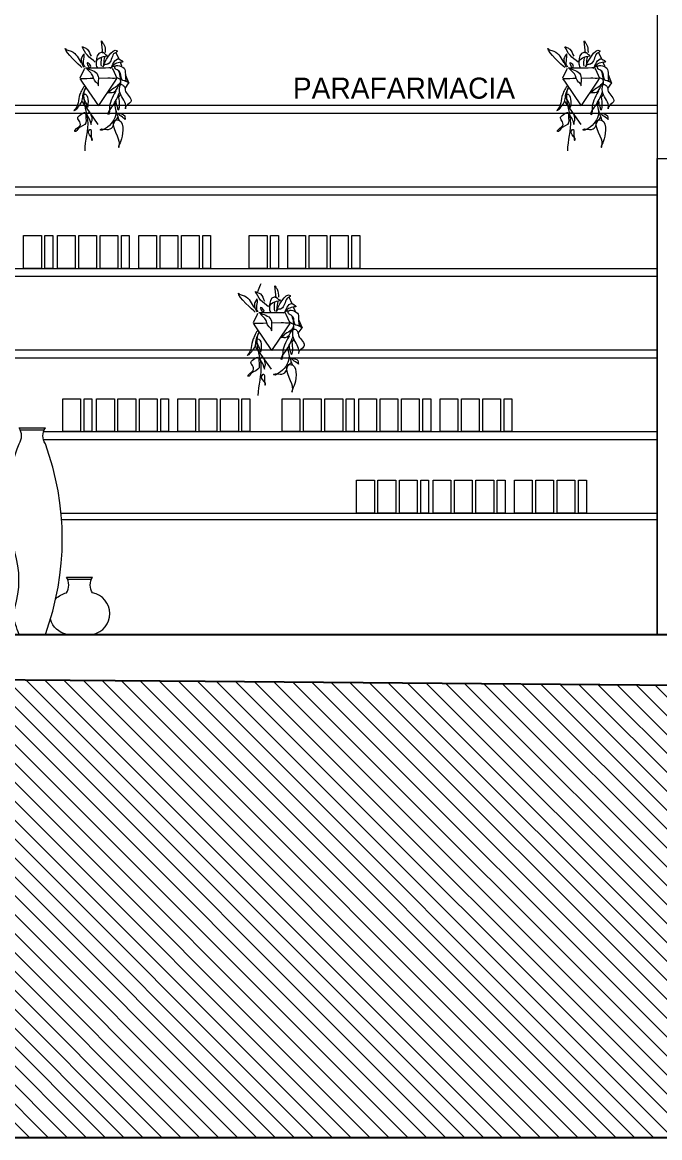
# Model space of a CAD drawing. Header units: millimetres. Extents: x -177 to 251, y 63 to 264.
# Drawn here: x 158.93 to 161.96, y 129.68 to 134.98 of the extents above; entities that cross this region are included whole.
import ezdxf

# ---------------------------------------------------------------- set-up
doc = ezdxf.new("R2010")
doc.units = ezdxf.units.MM
doc.header["$LTSCALE"] = 0.01
for name, color, linetype, lineweight in [('ARQ_AUXILIARES', 4, 'Continuous', 0), ('ARQ_MOBILIARIO', 102, 'Continuous', 5), ('ARQ_PROYECCION 2', 5, 'Continuous', 5), ('ARQ_SECCION', 1, 'Continuous', 25), ('TEX_TEXTOS', 7, 'Continuous', 5)]:
    doc.layers.add(name, color=color, linetype=linetype, lineweight=lineweight)
doc.layers.add('SOMBR_SOMBRAS', color=7, linetype='Continuous', lineweight=0, true_color=0x999999)
doc.styles.add('SAEZ IBARRA', font='GOTHIC.TTF')

# ---------------------------------------------------------------- blocks, each defined once
blk = doc.blocks.new('aerhaeth')
at = {"layer": 'ARQ_MOBILIARIO'}
for p, q in [((-0.1746, 0.8112), (-0.0496, 0.8112)), ((-0.1689, 0.8012), (-0.0553, 0.8012)), ((-0.3821, 0.3728), (-0.2571, 0.3728)), ((-0.3698, 0.3628), (-0.2676, 0.3628)), ((0.0501, 0.1027), (0.1751, 0.1027)), ((0.0558, 0.0927), (0.1694, 0.0927))]:
    blk.add_line(p, q, dxfattribs=at)
for points in [[(-0.2536, 0.344, -0.076549), (-0.1746, 0.7357, 0.312279), (-0.1746, 0.8112)], [(-0.1121, -0.1694), (-0.0496, -0.1694, 0.177832), (-0.0496, 0.7357, -0.312279), (-0.0496, 0.8112)], [(-0.3177, -0.1694), (-0.3802, -0.1694, -0.312144), (-0.3802, 0.3463, 0.884822), (-0.3821, 0.3728)], [(-0.3177, -0.1694), (-0.2552, -0.1694, 0.312144), (-0.2552, 0.3463, -0.884822), (-0.2571, 0.3728)], [(0, 0, -0.145185), (0.0501, 0.0273, 0.312279), (0.0501, 0.1027)], [(0.1147, -0.1694), (0.1772, -0.1694, 0.818216), (0.1751, 0.0273, -0.312279), (0.1751, 0.1027)], [(-0.1121, -0.1694), (-0.1746, -0.1694, -0.018892), (-0.2052, -0.0751, 0.312279)], [(0.1147, -0.1694), (0.0522, -0.1694, -0.284822), (-0.0256, -0.0979, 0.312279)]]:
    blk.add_lwpolyline(points, format="xyb", dxfattribs=at)

msp = doc.modelspace()

# ---------------------------------------------------------------- hatches: boundary and pattern name
at = {"layer": 'ARQ_AUXILIARES', "true_color": 0xcfcfcf}
h = msp.add_hatch(dxfattribs=at)
h.set_pattern_fill('LINE', color=254, scale=0.02, angle=315)
h.set_pattern_definition([(315, (-60.774773, -11.847565), (0.04490128, 0.04490128), [])])
h.paths.add_polyline_path([(168.3656, 129.6834), (168.3662, 131.8346), (167.0625, 131.8255), (166.4775, 131.8255), (164.1175, 131.8255), (162.8025, 131.8255), (159.8025, 131.8505), (157.8775, 131.8655), (155.2275, 131.8705), (153.8525, 131.8755), (149.7087, 131.9121), (149.7087, 129.6834)])

# ---------------------------------------------------------------- linework, layer by layer
at = {"layer": 'ARQ_AUXILIARES'}
msp.add_line((161.9485, 136.5855), (161.9485, 132.0731), dxfattribs=at)
at = {"layer": 'ARQ_MOBILIARIO'}
msp.add_lwpolyline([(161.9485, 132.0731), (161.9485, 134.3331), (162.4285, 134.3331), (162.4285, 132.0731)], dxfattribs=at)
for points in [[(158.9409, 133.9668), (159.0251, 133.9668), (159.0251, 133.8108), (158.9409, 133.8108)], [(159.0423, 133.9668), (159.0791, 133.9668), (159.0791, 133.8108), (159.0423, 133.8108)], [(159.1018, 133.9668), (159.186, 133.9668), (159.186, 133.8108), (159.1018, 133.8108)], [(159.2032, 133.9668), (159.2874, 133.9668), (159.2874, 133.8108), (159.2032, 133.8108)], [(159.3046, 133.9668), (159.3888, 133.9668), (159.3888, 133.8108), (159.3046, 133.8108)], [(159.406, 133.9668), (159.4428, 133.9668), (159.4428, 133.8108), (159.406, 133.8108)], [(159.4877, 133.9668), (159.5719, 133.9668), (159.5719, 133.8108), (159.4877, 133.8108)], [(159.5891, 133.9668), (159.6733, 133.9668), (159.6733, 133.8108), (159.5891, 133.8108)], [(159.6905, 133.9668), (159.7747, 133.9668), (159.7747, 133.8108), (159.6905, 133.8108)], [(159.7919, 133.9668), (159.8287, 133.9668), (159.8287, 133.8108), (159.7919, 133.8108)], [(160.0125, 133.9668), (160.0967, 133.9668), (160.0967, 133.8108), (160.0125, 133.8108)], [(160.1139, 133.9668), (160.1508, 133.9668), (160.1508, 133.8108), (160.1139, 133.8108)], [(160.1957, 133.9668), (160.2798, 133.9668), (160.2798, 133.8108), (160.1957, 133.8108)], [(160.2971, 133.9668), (160.3812, 133.9668), (160.3812, 133.8108), (160.2971, 133.8108)], [(160.3984, 133.9668), (160.4826, 133.9668), (160.4826, 133.8108), (160.3984, 133.8108)], [(160.4998, 133.9668), (160.5367, 133.9668), (160.5367, 133.8108), (160.4998, 133.8108)], [(159.1267, 133.192), (159.2109, 133.192), (159.2109, 133.0361), (159.1267, 133.0361)], [(159.2281, 133.192), (159.2649, 133.192), (159.2649, 133.0361), (159.2281, 133.0361)], [(159.2876, 133.192), (159.3718, 133.192), (159.3718, 133.0361), (159.2876, 133.0361)], [(159.389, 133.192), (159.4732, 133.192), (159.4732, 133.0361), (159.389, 133.0361)], [(159.4904, 133.192), (159.5746, 133.192), (159.5746, 133.0361), (159.4904, 133.0361)], [(159.5918, 133.192), (159.6286, 133.192), (159.6286, 133.0361), (159.5918, 133.0361)], [(159.6735, 133.192), (159.7577, 133.192), (159.7577, 133.0361), (159.6735, 133.0361)], [(159.7749, 133.192), (159.8591, 133.192), (159.8591, 133.0361), (159.7749, 133.0361)], [(159.8763, 133.192), (159.9605, 133.192), (159.9605, 133.0361), (159.8763, 133.0361)], [(159.9777, 133.192), (160.0145, 133.192), (160.0145, 133.0361), (159.9777, 133.0361)], [(160.169, 133.192), (160.2531, 133.192), (160.2531, 133.0361), (160.169, 133.0361)], [(160.2704, 133.192), (160.3545, 133.192), (160.3545, 133.0361), (160.2704, 133.0361)], [(160.3718, 133.192), (160.4559, 133.192), (160.4559, 133.0361), (160.3718, 133.0361)], [(160.4732, 133.192), (160.51, 133.192), (160.51, 133.0361), (160.4732, 133.0361)], [(160.5327, 133.192), (160.6168, 133.192), (160.6168, 133.0361), (160.5327, 133.0361)], [(160.6341, 133.192), (160.7182, 133.192), (160.7182, 133.0361), (160.6341, 133.0361)], [(160.7355, 133.192), (160.8196, 133.192), (160.8196, 133.0361), (160.7355, 133.0361)], [(160.8369, 133.192), (160.8737, 133.192), (160.8737, 133.0361), (160.8369, 133.0361)], [(160.9186, 133.192), (161.0027, 133.192), (161.0027, 133.0361), (160.9186, 133.0361)], [(161.02, 133.192), (161.1041, 133.192), (161.1041, 133.0361), (161.02, 133.0361)], [(161.1214, 133.192), (161.2055, 133.192), (161.2055, 133.0361), (161.1214, 133.0361)], [(161.2228, 133.192), (161.2596, 133.192), (161.2596, 133.0361), (161.2228, 133.0361)], [(160.5221, 132.8047), (160.6063, 132.8047), (160.6063, 132.6487), (160.5221, 132.6487)], [(160.6235, 132.8047), (160.7077, 132.8047), (160.7077, 132.6487), (160.6235, 132.6487)], [(160.7249, 132.8047), (160.8091, 132.8047), (160.8091, 132.6487), (160.7249, 132.6487)], [(160.8263, 132.8047), (160.8631, 132.8047), (160.8631, 132.6487), (160.8263, 132.6487)], [(160.8858, 132.8047), (160.97, 132.8047), (160.97, 132.6487), (160.8858, 132.6487)], [(160.9872, 132.8047), (161.0714, 132.8047), (161.0714, 132.6487), (160.9872, 132.6487)], [(161.0886, 132.8047), (161.1728, 132.8047), (161.1728, 132.6487), (161.0886, 132.6487)], [(161.19, 132.8047), (161.2268, 132.8047), (161.2268, 132.6487), (161.19, 132.6487)], [(161.2717, 132.8047), (161.3559, 132.8047), (161.3559, 132.6487), (161.2717, 132.6487)], [(161.3731, 132.8047), (161.4573, 132.8047), (161.4573, 132.6487), (161.3731, 132.6487)], [(161.4745, 132.8047), (161.5587, 132.8047), (161.5587, 132.6487), (161.4745, 132.6487)], [(161.5759, 132.8047), (161.6127, 132.8047), (161.6127, 132.6487), (161.5759, 132.6487)]]:
    msp.add_lwpolyline(points, close=True, dxfattribs=at)
at = {"layer": 'ARQ_PROYECCION 2', "linetype": 'Continuous'}
for p, q in [((155.8583, 134.5856), (161.9485, 134.5856)), ((155.8583, 134.5482), (161.9485, 134.5482)), ((155.8583, 134.1982), (161.9485, 134.1982)), ((155.8583, 134.1608), (161.9485, 134.1608)), ((155.8583, 133.8108), (161.9485, 133.8108)), ((155.8583, 133.7735), (161.9485, 133.7735)), ((155.8583, 133.4235), (161.9485, 133.4235)), ((155.8583, 133.3861), (161.9485, 133.3861)), ((159.0355, 133.0361), (161.9485, 133.0361)), ((159.0346, 132.9987), (161.9485, 132.9987)), ((159.1188, 132.6487), (161.9485, 132.6487)), ((159.1213, 132.6187), (161.9485, 132.6187))]:
    msp.add_line(p, q, dxfattribs=at)
at = {"layer": 'ARQ_SECCION'}
msp.add_line((152.2325, 132.0731), (167.0585, 132.0731), dxfattribs=at)
msp.add_lwpolyline([(149.7087, 129.6834), (149.7087, 131.9121), (153.8525, 131.8755), (155.2275, 131.8705), (157.8775, 131.8655), (159.8025, 131.8505), (162.8025, 131.8255), (164.1175, 131.8255), (166.4775, 131.8255), (167.0625, 131.8255), (168.3662, 131.8346), (168.3662, 131.8346), (168.3662, 131.8346), (168.3656, 129.6834)], close=True, dxfattribs=at)
at = {"layer": 'SOMBR_SOMBRAS', "color": 251, "true_color": 0x575756}
for points in [[(159.3793, 134.8355), (159.3909, 134.8094), (159.3924, 134.806)], [(161.6712, 134.8355), (161.6828, 134.8094), (161.6842, 134.806)], [(159.3993, 134.7894), (159.4003, 134.7872), (159.4064, 134.7726), (159.4072, 134.7706)], [(161.6912, 134.7894), (161.6921, 134.7872), (161.6983, 134.7726), (161.6991, 134.7706)], [(159.2099, 134.7153), (159.2285, 134.7551), (159.2313, 134.7611)], [(159.3846, 134.7132), (159.3654, 134.7544), (159.3625, 134.7606)], [(159.4238, 134.731), (159.4239, 134.7308), (159.4408, 134.6906)], [(161.5018, 134.7153), (161.5204, 134.7551), (161.5232, 134.7611)], [(161.6765, 134.7132), (161.6572, 134.7544), (161.6543, 134.7606)], [(161.7157, 134.731), (161.7158, 134.7308), (161.7327, 134.6906)], [(159.2975, 134.5826), (159.2211, 134.6958), (159.2096, 134.7129)], [(159.2975, 134.5837), (159.3726, 134.695), (159.384, 134.7118)], [(159.4219, 134.6644), (159.4224, 134.6652), (159.4412, 134.6915)], [(161.5894, 134.5826), (161.513, 134.6958), (161.5014, 134.7129)], [(161.5894, 134.5837), (161.6645, 134.695), (161.6758, 134.7118)], [(161.7137, 134.6644), (161.7143, 134.6652), (161.7331, 134.6915)], [(159.3919, 134.6225), (159.3949, 134.6266), (159.4019, 134.6365)], [(161.6838, 134.6225), (161.6868, 134.6266), (161.6938, 134.6365)], [(159.2956, 134.4946), (159.2218, 134.5997), (159.2195, 134.6031)], [(161.5875, 134.4946), (161.5137, 134.5997), (161.5114, 134.6031)], [(160.0668, 133.7374), (160.0642, 133.7314), (160.0508, 133.6995)], [(160.2018, 133.6734), (160.2133, 133.6472), (160.2148, 133.6439)], [(160.2218, 133.6273), (160.2227, 133.6251), (160.2288, 133.6104), (160.2297, 133.6085)], [(160.0323, 133.5532), (160.051, 133.593), (160.0538, 133.599)], [(160.2071, 133.5511), (160.1878, 133.5923), (160.1849, 133.5985)], [(160.2463, 133.5689), (160.2463, 133.5687), (160.2632, 133.5285)], [(160.12, 133.4205), (160.0435, 133.5337), (160.032, 133.5508)], [(160.12, 133.4216), (160.1951, 133.5329), (160.2064, 133.5497)], [(160.2443, 133.5023), (160.2449, 133.5031), (160.2636, 133.5293)], [(160.2144, 133.4604), (160.2173, 133.4645), (160.2244, 133.4744)], [(160.118, 133.3325), (160.0443, 133.4376), (160.0419, 133.441)]]:
    msp.add_lwpolyline(points, dxfattribs=at)
at = {"layer": 'SOMBR_SOMBRAS', "color": 252, "true_color": 0x939598}
for points, knots in [([(159.3164, 134.8324), (159.3164, 134.8523), (159.312, 134.8708), (159.3107, 134.89), (159.3104, 134.8939), (159.3154, 134.8838), (159.3178, 134.8807), (159.3193, 134.8787), (159.321, 134.8768), (159.3221, 134.8746), (159.3289, 134.8617), (159.3273, 134.8504), (159.3289, 134.8364)], [0, 0, 0, 0, 1, 1, 1, 2, 2, 2, 3, 3, 3, 4, 4, 4, 4]), ([(161.6083, 134.8324), (161.6083, 134.8523), (161.6038, 134.8708), (161.6026, 134.89), (161.6023, 134.8939), (161.6073, 134.8838), (161.6097, 134.8807), (161.6112, 134.8787), (161.6128, 134.8768), (161.614, 134.8746), (161.6208, 134.8617), (161.6192, 134.8504), (161.6208, 134.8364)], [0, 0, 0, 0, 1, 1, 1, 2, 2, 2, 3, 3, 3, 4, 4, 4, 4]), ([(159.2181, 134.7653), (159.2052, 134.7734), (159.1381, 134.8383), (159.1381, 134.855), (159.1381, 134.8584), (159.1427, 134.8492), (159.146, 134.8482), (159.1527, 134.846), (159.1599, 134.8449), (159.1667, 134.8421), (159.1936, 134.8309), (159.1992, 134.807), (159.2142, 134.7864)], [0, 0, 0, 0, 1, 1, 1, 2, 2, 2, 3, 3, 3, 4, 4, 4, 4]), ([(159.2814, 134.7906), (159.2699, 134.8021), (159.2544, 134.81), (159.2435, 134.8228), (159.2345, 134.8333), (159.2257, 134.8518), (159.2188, 134.8621), (159.2169, 134.865), (159.2259, 134.861), (159.2288, 134.8592), (159.2336, 134.8564), (159.239, 134.8554), (159.2431, 134.8517), (159.2538, 134.8422), (159.2544, 134.8303), (159.2617, 134.8181)], [0, 0, 0, 0, 1, 1, 1, 2, 2, 2, 3, 3, 3, 4, 4, 4, 5, 5, 5, 5]), ([(159.2921, 134.7653), (159.2875, 134.7683), (159.2868, 134.7831), (159.2867, 134.7835), (159.2829, 134.8121), (159.3164, 134.8155), (159.3371, 134.8207), (159.3402, 134.8214), (159.3316, 134.8239), (159.3293, 134.826), (159.3223, 134.8322), (159.3189, 134.8381), (159.3089, 134.8364), (159.2902, 134.8333), (159.2869, 134.8108), (159.2849, 134.7953)], [0, 0, 0, 0, 1, 1, 1, 2, 2, 2, 3, 3, 3, 4, 4, 4, 5, 5, 5, 5]), ([(159.3184, 134.7707), (159.3168, 134.7646), (159.3177, 134.7694), (159.3254, 134.7777), (159.328, 134.7806), (159.3377, 134.7789), (159.3413, 134.7812), (159.3585, 134.792), (159.3581, 134.8136), (159.3684, 134.829), (159.3724, 134.835), (159.3895, 134.8385), (159.3844, 134.8436), (159.3639, 134.8641), (159.3212, 134.7814), (159.3184, 134.7707)], [0, 0, 0, 0, 1, 1, 1, 2, 2, 2, 3, 3, 3, 4, 4, 4, 5, 5, 5, 5]), ([(161.51, 134.7653), (161.4971, 134.7734), (161.43, 134.8383), (161.43, 134.855), (161.43, 134.8584), (161.4345, 134.8492), (161.4378, 134.8482), (161.4446, 134.846), (161.4517, 134.8449), (161.4585, 134.8421), (161.4855, 134.8309), (161.4911, 134.807), (161.5061, 134.7864)], [0, 0, 0, 0, 1, 1, 1, 2, 2, 2, 3, 3, 3, 4, 4, 4, 4]), ([(161.5732, 134.7906), (161.5617, 134.8021), (161.5463, 134.81), (161.5354, 134.8228), (161.5264, 134.8333), (161.5176, 134.8518), (161.5107, 134.8621), (161.5088, 134.865), (161.5177, 134.861), (161.5207, 134.8592), (161.5255, 134.8564), (161.5309, 134.8554), (161.535, 134.8517), (161.5456, 134.8422), (161.5463, 134.8303), (161.5536, 134.8181)], [0, 0, 0, 0, 1, 1, 1, 2, 2, 2, 3, 3, 3, 4, 4, 4, 5, 5, 5, 5]), ([(161.584, 134.7653), (161.5793, 134.7683), (161.5787, 134.7831), (161.5786, 134.7835), (161.5748, 134.8121), (161.6082, 134.8155), (161.629, 134.8207), (161.6321, 134.8214), (161.6235, 134.8239), (161.6211, 134.826), (161.6142, 134.8322), (161.6108, 134.8381), (161.6008, 134.8364), (161.582, 134.8333), (161.5788, 134.8108), (161.5768, 134.7953)], [0, 0, 0, 0, 1, 1, 1, 2, 2, 2, 3, 3, 3, 4, 4, 4, 5, 5, 5, 5]), ([(161.6103, 134.7707), (161.6087, 134.7646), (161.6096, 134.7694), (161.6172, 134.7777), (161.6199, 134.7806), (161.6296, 134.7789), (161.6332, 134.7812), (161.6504, 134.792), (161.65, 134.8136), (161.6603, 134.829), (161.6643, 134.835), (161.6813, 134.8385), (161.6762, 134.8436), (161.6557, 134.8641), (161.6131, 134.7814), (161.6103, 134.7707)], [0, 0, 0, 0, 1, 1, 1, 2, 2, 2, 3, 3, 3, 4, 4, 4, 5, 5, 5, 5]), ([(159.2328, 134.7678), (159.2167, 134.7798), (159.232, 134.8119), (159.2281, 134.8274), (159.2272, 134.8311), (159.2149, 134.8092), (159.2146, 134.8067), (159.2131, 134.7944), (159.2187, 134.777), (159.2256, 134.7667)], [0, 0, 0, 0, 1, 1, 1, 2, 2, 2, 3, 3, 3, 3]), ([(159.2582, 134.7658), (159.253, 134.7609), (159.252, 134.765), (159.2478, 134.7724), (159.2457, 134.7761), (159.2443, 134.7801), (159.2424, 134.7838), (159.2373, 134.7944), (159.2678, 134.775), (159.2582, 134.7658)], [0, 0, 0, 0, 1, 1, 1, 2, 2, 2, 3, 3, 3, 3]), ([(159.3581, 134.7651), (159.3538, 134.7569), (159.3668, 134.7773), (159.3755, 134.7818), (159.3835, 134.7859), (159.3946, 134.7879), (159.4032, 134.7905), (159.4061, 134.7914), (159.4134, 134.789), (159.4124, 134.792), (159.4116, 134.7944), (159.4028, 134.8), (159.4007, 134.8017), (159.3792, 134.8187), (159.3666, 134.7812), (159.3581, 134.7651)], [0, 0, 0, 0, 1, 1, 1, 2, 2, 2, 3, 3, 3, 4, 4, 4, 5, 5, 5, 5]), ([(159.3746, 134.7685), (159.3711, 134.7518), (159.3959, 134.755), (159.4007, 134.7357), (159.4025, 134.7288), (159.4032, 134.7059), (159.4114, 134.7028), (159.4213, 134.699), (159.4278, 134.7045), (159.4357, 134.696), (159.436, 134.6956), (159.4357, 134.6944), (159.4352, 134.6945), (159.4186, 134.7), (159.4268, 134.7432), (159.4221, 134.7551), (159.4157, 134.7711), (159.3771, 134.7807), (159.3746, 134.7685)], [0, 0, 0, 0, 1, 1, 1, 2, 2, 2, 3, 3, 3, 4, 4, 4, 5, 5, 5, 6, 6, 6, 6]), ([(161.5247, 134.7678), (161.5086, 134.7798), (161.5239, 134.8119), (161.52, 134.8274), (161.5191, 134.8311), (161.5067, 134.8092), (161.5064, 134.8067), (161.5049, 134.7944), (161.5106, 134.777), (161.5175, 134.7667)], [0, 0, 0, 0, 1, 1, 1, 2, 2, 2, 3, 3, 3, 3]), ([(161.55, 134.7658), (161.5448, 134.7609), (161.5439, 134.765), (161.5397, 134.7724), (161.5376, 134.7761), (161.5361, 134.7801), (161.5343, 134.7838), (161.5292, 134.7944), (161.5597, 134.775), (161.55, 134.7658)], [0, 0, 0, 0, 1, 1, 1, 2, 2, 2, 3, 3, 3, 3]), ([(161.6499, 134.7651), (161.6456, 134.7569), (161.6587, 134.7773), (161.6674, 134.7818), (161.6754, 134.7859), (161.6864, 134.7879), (161.695, 134.7905), (161.698, 134.7914), (161.7052, 134.789), (161.7042, 134.792), (161.7034, 134.7944), (161.6947, 134.8), (161.6926, 134.8017), (161.671, 134.8187), (161.6584, 134.7812), (161.6499, 134.7651)], [0, 0, 0, 0, 1, 1, 1, 2, 2, 2, 3, 3, 3, 4, 4, 4, 5, 5, 5, 5]), ([(161.6664, 134.7685), (161.6629, 134.7518), (161.6878, 134.755), (161.6926, 134.7357), (161.6943, 134.7288), (161.6951, 134.7059), (161.7033, 134.7028), (161.7132, 134.699), (161.7197, 134.7045), (161.7275, 134.696), (161.7279, 134.6956), (161.7275, 134.6944), (161.727, 134.6945), (161.7105, 134.7), (161.7187, 134.7432), (161.7139, 134.7551), (161.7075, 134.7711), (161.669, 134.7807), (161.6664, 134.7685)], [0, 0, 0, 0, 1, 1, 1, 2, 2, 2, 3, 3, 3, 4, 4, 4, 5, 5, 5, 6, 6, 6, 6]), ([(159.2451, 134.7585), (159.2345, 134.762), (159.2603, 134.7394), (159.264, 134.7348), (159.2741, 134.722), (159.2713, 134.7064), (159.2844, 134.6955), (159.286, 134.6942), (159.3022, 134.6812), (159.296, 134.6771), (159.2948, 134.6762), (159.2955, 134.6949), (159.2955, 134.6955), (159.2955, 134.7045), (159.2966, 134.7138), (159.295, 134.7226), (159.291, 134.7455), (159.2636, 134.7525), (159.2451, 134.7585)], [0, 0, 0, 0, 1, 1, 1, 2, 2, 2, 3, 3, 3, 4, 4, 4, 5, 5, 5, 6, 6, 6, 6]), ([(161.537, 134.7585), (161.5263, 134.762), (161.5522, 134.7394), (161.5559, 134.7348), (161.5659, 134.722), (161.5632, 134.7064), (161.5762, 134.6955), (161.5779, 134.6942), (161.5941, 134.6812), (161.5879, 134.6771), (161.5866, 134.6762), (161.5874, 134.6949), (161.5874, 134.6955), (161.5874, 134.7045), (161.5885, 134.7138), (161.5869, 134.7226), (161.5829, 134.7455), (161.5554, 134.7525), (161.537, 134.7585)], [0, 0, 0, 0, 1, 1, 1, 2, 2, 2, 3, 3, 3, 4, 4, 4, 5, 5, 5, 6, 6, 6, 6]), ([(159.2303, 134.6741), (159.2275, 134.6796), (159.2217, 134.665), (159.2186, 134.6597), (159.2147, 134.6528), (159.2115, 134.6454), (159.2086, 134.638), (159.1974, 134.6089), (159.2042, 134.5843), (159.1801, 134.5601), (159.1791, 134.5591), (159.1825, 134.5615), (159.1837, 134.5621), (159.1874, 134.5639), (159.1903, 134.5653), (159.1933, 134.5682), (159.2, 134.5745), (159.2042, 134.5833), (159.2102, 134.5902), (159.2235, 134.6057), (159.2193, 134.6267), (159.2259, 134.6448), (159.2286, 134.6524), (159.2328, 134.6577), (159.2347, 134.6657)], [0, 0, 0, 0, 1, 1, 1, 2, 2, 2, 3, 3, 3, 4, 4, 4, 5, 5, 5, 6, 6, 6, 7, 7, 7, 8, 8, 8, 8]), ([(159.3828, 134.7136), (159.3702, 134.711), (159.3545, 134.7145), (159.3416, 134.7142), (159.3416, 134.7142), (159.2982, 134.7131), (159.2982, 134.7131)], [0, 0, 0, 0, 1, 1, 1, 2, 2, 2, 2]), ([(159.3987, 134.6967), (159.3987, 134.6805), (159.3689, 134.668), (159.3576, 134.6585), (159.3549, 134.6562), (159.347, 134.6477), (159.3435, 134.6452), (159.3418, 134.644), (159.3357, 134.6426), (159.3375, 134.6436), (159.3469, 134.6488), (159.3596, 134.6418), (159.3701, 134.6477), (159.3854, 134.6563), (159.3853, 134.6737), (159.3966, 134.6851)], [0, 0, 0, 0, 1, 1, 1, 2, 2, 2, 3, 3, 3, 4, 4, 4, 5, 5, 5, 5]), ([(159.4019, 134.6851), (159.3972, 134.6854), (159.3963, 134.6603), (159.3962, 134.6597), (159.3952, 134.637), (159.4182, 134.6141), (159.424, 134.5925), (159.4275, 134.5796), (159.4276, 134.5846), (159.4252, 134.5724), (159.425, 134.5713), (159.4249, 134.5682), (159.4244, 134.5692), (159.4185, 134.581), (159.4461, 134.594), (159.4497, 134.6014), (159.4574, 134.6168), (159.4311, 134.6382), (159.4252, 134.6501), (159.4207, 134.6592), (159.4248, 134.6676), (159.4176, 134.6766), (159.4136, 134.6816), (159.4081, 134.6846), (159.4019, 134.6851)], [0, 0, 0, 0, 1, 1, 1, 2, 2, 2, 3, 3, 3, 4, 4, 4, 5, 5, 5, 6, 6, 6, 7, 7, 7, 8, 8, 8, 8]), ([(161.5221, 134.6741), (161.5194, 134.6796), (161.5136, 134.665), (161.5105, 134.6597), (161.5065, 134.6528), (161.5033, 134.6454), (161.5005, 134.638), (161.4893, 134.6089), (161.4961, 134.5843), (161.472, 134.5601), (161.471, 134.5591), (161.4743, 134.5615), (161.4756, 134.5621), (161.4792, 134.5639), (161.4822, 134.5653), (161.4852, 134.5682), (161.4919, 134.5745), (161.4961, 134.5833), (161.5021, 134.5902), (161.5154, 134.6057), (161.5112, 134.6267), (161.5177, 134.6448), (161.5205, 134.6524), (161.5247, 134.6577), (161.5266, 134.6657)], [0, 0, 0, 0, 1, 1, 1, 2, 2, 2, 3, 3, 3, 4, 4, 4, 5, 5, 5, 6, 6, 6, 7, 7, 7, 8, 8, 8, 8]), ([(161.6747, 134.7136), (161.6621, 134.711), (161.6464, 134.7145), (161.6334, 134.7142), (161.6334, 134.7142), (161.5901, 134.7131), (161.5901, 134.7131)], [0, 0, 0, 0, 1, 1, 1, 2, 2, 2, 2]), ([(161.6905, 134.6967), (161.6905, 134.6805), (161.6607, 134.668), (161.6495, 134.6585), (161.6468, 134.6562), (161.6389, 134.6477), (161.6354, 134.6452), (161.6337, 134.644), (161.6275, 134.6426), (161.6294, 134.6436), (161.6387, 134.6488), (161.6515, 134.6418), (161.662, 134.6477), (161.6773, 134.6563), (161.6771, 134.6737), (161.6885, 134.6851)], [0, 0, 0, 0, 1, 1, 1, 2, 2, 2, 3, 3, 3, 4, 4, 4, 5, 5, 5, 5]), ([(161.6937, 134.6851), (161.6891, 134.6854), (161.6881, 134.6603), (161.6881, 134.6597), (161.6871, 134.637), (161.7101, 134.6141), (161.7159, 134.5925), (161.7193, 134.5796), (161.7194, 134.5846), (161.7171, 134.5724), (161.7169, 134.5713), (161.7168, 134.5682), (161.7163, 134.5692), (161.7104, 134.581), (161.7379, 134.594), (161.7416, 134.6014), (161.7493, 134.6168), (161.723, 134.6382), (161.7171, 134.6501), (161.7125, 134.6592), (161.7167, 134.6676), (161.7094, 134.6766), (161.7055, 134.6816), (161.6999, 134.6846), (161.6937, 134.6851)], [0, 0, 0, 0, 1, 1, 1, 2, 2, 2, 3, 3, 3, 4, 4, 4, 5, 5, 5, 6, 6, 6, 7, 7, 7, 8, 8, 8, 8]), ([(159.2352, 134.6694), (159.2107, 134.6328), (159.2416, 134.5555), (159.2449, 134.516), (159.2491, 134.465), (159.2311, 134.4185), (159.2313, 134.3689)], [0, 0, 0, 0, 1, 1, 1, 2, 2, 2, 2]), ([(159.2277, 134.6386), (159.2141, 134.6367), (159.2355, 134.6029), (159.2391, 134.5942), (159.2436, 134.5836), (159.2424, 134.5876), (159.2435, 134.5778), (159.2436, 134.5767), (159.2436, 134.5735), (159.2439, 134.5746), (159.2484, 134.5901), (159.2507, 134.6418), (159.2277, 134.6386)], [0, 0, 0, 0, 1, 1, 1, 2, 2, 2, 3, 3, 3, 4, 4, 4, 4]), ([(159.381, 134.6529), (159.3679, 134.6398), (159.3521, 134.6004), (159.349, 134.5816), (159.3485, 134.5784), (159.3485, 134.5398), (159.3446, 134.5403), (159.3322, 134.5419), (159.3595, 134.576), (159.3618, 134.5792), (159.3781, 134.6022), (159.3873, 134.6231), (159.3977, 134.649)], [0, 0, 0, 0, 1, 1, 1, 2, 2, 2, 3, 3, 3, 4, 4, 4, 4]), ([(159.379, 134.6047), (159.3796, 134.5953), (159.3805, 134.5875), (159.3849, 134.5792), (159.3874, 134.5745), (159.3861, 134.562), (159.3908, 134.5644), (159.4009, 134.5694), (159.3958, 134.6174), (159.3918, 134.6268)], [0, 0, 0, 0, 1, 1, 1, 2, 2, 2, 3, 3, 3, 3]), ([(161.527, 134.6694), (161.5026, 134.6328), (161.5335, 134.5555), (161.5367, 134.516), (161.541, 134.465), (161.5229, 134.4185), (161.5232, 134.3689)], [0, 0, 0, 0, 1, 1, 1, 2, 2, 2, 2]), ([(161.5195, 134.6386), (161.506, 134.6367), (161.5273, 134.6029), (161.531, 134.5942), (161.5354, 134.5836), (161.5343, 134.5876), (161.5354, 134.5778), (161.5355, 134.5767), (161.5355, 134.5735), (161.5358, 134.5746), (161.5402, 134.5901), (161.5426, 134.6418), (161.5195, 134.6386)], [0, 0, 0, 0, 1, 1, 1, 2, 2, 2, 3, 3, 3, 4, 4, 4, 4]), ([(161.6728, 134.6529), (161.6597, 134.6398), (161.644, 134.6004), (161.6409, 134.5816), (161.6403, 134.5784), (161.6404, 134.5398), (161.6365, 134.5403), (161.6241, 134.5419), (161.6514, 134.576), (161.6537, 134.5792), (161.67, 134.6022), (161.6792, 134.6231), (161.6896, 134.649)], [0, 0, 0, 0, 1, 1, 1, 2, 2, 2, 3, 3, 3, 4, 4, 4, 4]), ([(161.6709, 134.6047), (161.6715, 134.5953), (161.6724, 134.5875), (161.6768, 134.5792), (161.6792, 134.5745), (161.6779, 134.562), (161.6827, 134.5644), (161.6927, 134.5694), (161.6877, 134.6174), (161.6837, 134.6268)], [0, 0, 0, 0, 1, 1, 1, 2, 2, 2, 3, 3, 3, 3]), ([(159.3741, 134.598), (159.3734, 134.5926), (159.3733, 134.5872), (159.374, 134.582), (159.3771, 134.558), (159.387, 134.5382), (159.3931, 134.5164)], [0, 0, 0, 0, 1, 1, 1, 2, 2, 2, 2]), ([(161.666, 134.598), (161.6653, 134.5926), (161.6652, 134.5872), (161.6658, 134.582), (161.669, 134.558), (161.6789, 134.5382), (161.6849, 134.5164)], [0, 0, 0, 0, 1, 1, 1, 2, 2, 2, 2]), ([(159.2354, 134.5482), (159.2354, 134.5608), (159.2028, 134.5374), (159.1983, 134.5285), (159.1934, 134.5187), (159.217, 134.5052), (159.2088, 134.4886), (159.2069, 134.4849), (159.1761, 134.4642), (159.1836, 134.461), (159.1914, 134.4577), (159.1967, 134.4729), (159.2014, 134.4764), (159.2087, 134.4817), (159.235, 134.4913), (159.2364, 134.5015), (159.2386, 134.5184), (159.2355, 134.5282), (159.2354, 134.5482)], [0, 0, 0, 0, 1, 1, 1, 2, 2, 2, 3, 3, 3, 4, 4, 4, 5, 5, 5, 6, 6, 6, 6]), ([(159.244, 134.5479), (159.2373, 134.5419), (159.2485, 134.5302), (159.2529, 134.5224), (159.2546, 134.5194), (159.2649, 134.4907), (159.2615, 134.4948), (159.2586, 134.4983), (159.265, 134.5111), (159.2652, 134.515), (159.2655, 134.5219), (159.2602, 134.5623), (159.244, 134.5479)], [0, 0, 0, 0, 1, 1, 1, 2, 2, 2, 3, 3, 3, 4, 4, 4, 4]), ([(159.379, 134.559), (159.379, 134.5249), (159.3654, 134.5039), (159.3387, 134.4818), (159.3368, 134.4802), (159.3131, 134.4613), (159.3058, 134.4671), (159.305, 134.4677), (159.3058, 134.4691), (159.3062, 134.47), (159.3091, 134.4767), (159.3387, 134.469), (159.3446, 134.4705), (159.3694, 134.4767), (159.3652, 134.4951), (159.3751, 134.5123), (159.3785, 134.5183), (159.3849, 134.5197), (159.3883, 134.5266)], [0, 0, 0, 0, 1, 1, 1, 2, 2, 2, 3, 3, 3, 4, 4, 4, 5, 5, 5, 6, 6, 6, 6]), ([(159.3849, 134.5162), (159.3411, 134.5168), (159.3927, 134.4346), (159.3952, 134.414), (159.3952, 134.4138), (159.3982, 134.3845), (159.3923, 134.3855), (159.3911, 134.3857), (159.3915, 134.3878), (159.3918, 134.3889), (159.3945, 134.4016), (159.4028, 134.4134), (159.406, 134.4263), (159.4131, 134.4544), (159.4212, 134.5158), (159.3849, 134.5162)], [0, 0, 0, 0, 1, 1, 1, 2, 2, 2, 3, 3, 3, 4, 4, 4, 5, 5, 5, 5]), ([(159.3908, 134.5467), (159.3863, 134.5433), (159.4186, 134.5233), (159.4237, 134.5182), (159.4248, 134.5171), (159.423, 134.5211), (159.4228, 134.5226), (159.4219, 134.5267), (159.4227, 134.5315), (159.4213, 134.5354), (159.4186, 134.5427), (159.3911, 134.547), (159.3908, 134.5467)], [0, 0, 0, 0, 1, 1, 1, 2, 2, 2, 3, 3, 3, 4, 4, 4, 4]), ([(161.5273, 134.5482), (161.5273, 134.5608), (161.4946, 134.5374), (161.4902, 134.5285), (161.4853, 134.5187), (161.5089, 134.5052), (161.5006, 134.4886), (161.4987, 134.4849), (161.468, 134.4642), (161.4755, 134.461), (161.4833, 134.4577), (161.4886, 134.4729), (161.4932, 134.4764), (161.5006, 134.4817), (161.5269, 134.4913), (161.5282, 134.5015), (161.5305, 134.5184), (161.5274, 134.5282), (161.5273, 134.5482)], [0, 0, 0, 0, 1, 1, 1, 2, 2, 2, 3, 3, 3, 4, 4, 4, 5, 5, 5, 6, 6, 6, 6]), ([(161.5359, 134.5479), (161.5292, 134.5419), (161.5403, 134.5302), (161.5448, 134.5224), (161.5465, 134.5194), (161.5568, 134.4907), (161.5534, 134.4948), (161.5505, 134.4983), (161.5569, 134.5111), (161.5571, 134.515), (161.5574, 134.5219), (161.5521, 134.5623), (161.5359, 134.5479)], [0, 0, 0, 0, 1, 1, 1, 2, 2, 2, 3, 3, 3, 4, 4, 4, 4]), ([(161.6709, 134.559), (161.6709, 134.5249), (161.6573, 134.5039), (161.6306, 134.4818), (161.6286, 134.4802), (161.605, 134.4613), (161.5976, 134.4671), (161.5968, 134.4677), (161.5977, 134.4691), (161.5981, 134.47), (161.601, 134.4767), (161.6306, 134.469), (161.6365, 134.4705), (161.6613, 134.4767), (161.6571, 134.4951), (161.6669, 134.5123), (161.6704, 134.5183), (161.6768, 134.5197), (161.6802, 134.5266)], [0, 0, 0, 0, 1, 1, 1, 2, 2, 2, 3, 3, 3, 4, 4, 4, 5, 5, 5, 6, 6, 6, 6]), ([(161.6768, 134.5162), (161.633, 134.5168), (161.6846, 134.4346), (161.6871, 134.414), (161.6871, 134.4138), (161.69, 134.3845), (161.6841, 134.3855), (161.683, 134.3857), (161.6834, 134.3878), (161.6837, 134.3889), (161.6863, 134.4016), (161.6947, 134.4134), (161.6979, 134.4263), (161.7049, 134.4544), (161.713, 134.5158), (161.6768, 134.5162)], [0, 0, 0, 0, 1, 1, 1, 2, 2, 2, 3, 3, 3, 4, 4, 4, 5, 5, 5, 5]), ([(161.6827, 134.5467), (161.6782, 134.5433), (161.7105, 134.5233), (161.7156, 134.5182), (161.7167, 134.5171), (161.7149, 134.5211), (161.7146, 134.5226), (161.7138, 134.5267), (161.7146, 134.5315), (161.7131, 134.5354), (161.7105, 134.5427), (161.683, 134.547), (161.6827, 134.5467)], [0, 0, 0, 0, 1, 1, 1, 2, 2, 2, 3, 3, 3, 4, 4, 4, 4]), ([(159.2496, 134.4623), (159.2427, 134.4514), (159.2606, 134.439), (159.2671, 134.4279), (159.2686, 134.4252), (159.2679, 134.4171), (159.2652, 134.4187), (159.2571, 134.4235), (159.2706, 134.4955), (159.2496, 134.4623)], [0, 0, 0, 0, 1, 1, 1, 2, 2, 2, 3, 3, 3, 3]), ([(161.5414, 134.4623), (161.5346, 134.4514), (161.5525, 134.439), (161.5589, 134.4279), (161.5605, 134.4252), (161.5598, 134.4171), (161.5571, 134.4187), (161.549, 134.4235), (161.5625, 134.4955), (161.5414, 134.4623)], [0, 0, 0, 0, 1, 1, 1, 2, 2, 2, 3, 3, 3, 3]), ([(160.1388, 133.6703), (160.1388, 133.6902), (160.1344, 133.7087), (160.1331, 133.7279), (160.1328, 133.7318), (160.1379, 133.7217), (160.1402, 133.7186), (160.1418, 133.7166), (160.1434, 133.7147), (160.1445, 133.7125), (160.1513, 133.6996), (160.1498, 133.6883), (160.1513, 133.6743)], [0, 0, 0, 0, 1, 1, 1, 2, 2, 2, 3, 3, 3, 4, 4, 4, 4]), ([(160.0406, 133.6032), (160.0276, 133.6113), (159.9605, 133.6762), (159.9605, 133.6928), (159.9605, 133.6963), (159.9651, 133.6871), (159.9684, 133.6861), (159.9752, 133.6839), (159.9823, 133.6828), (159.9891, 133.68), (160.016, 133.6688), (160.0216, 133.6449), (160.0366, 133.6242)], [0, 0, 0, 0, 1, 1, 1, 2, 2, 2, 3, 3, 3, 4, 4, 4, 4]), ([(160.0552, 133.6057), (160.0392, 133.6177), (160.0545, 133.6498), (160.0506, 133.6653), (160.0497, 133.669), (160.0373, 133.6471), (160.037, 133.6446), (160.0355, 133.6323), (160.0412, 133.6149), (160.0481, 133.6046)], [0, 0, 0, 0, 1, 1, 1, 2, 2, 2, 3, 3, 3, 3]), ([(160.1038, 133.6285), (160.0923, 133.64), (160.0769, 133.6479), (160.0659, 133.6607), (160.057, 133.6712), (160.0481, 133.6897), (160.0413, 133.7), (160.0394, 133.7029), (160.0483, 133.6989), (160.0513, 133.6971), (160.056, 133.6943), (160.0615, 133.6933), (160.0656, 133.6896), (160.0762, 133.6801), (160.0768, 133.6682), (160.0842, 133.656)], [0, 0, 0, 0, 1, 1, 1, 2, 2, 2, 3, 3, 3, 4, 4, 4, 5, 5, 5, 5]), ([(160.1145, 133.6032), (160.1099, 133.6062), (160.1092, 133.621), (160.1092, 133.6214), (160.1053, 133.65), (160.1388, 133.6534), (160.1596, 133.6585), (160.1626, 133.6593), (160.1541, 133.6618), (160.1517, 133.6639), (160.1448, 133.6701), (160.1414, 133.6759), (160.1313, 133.6743), (160.1126, 133.6711), (160.1093, 133.6486), (160.1074, 133.6332)], [0, 0, 0, 0, 1, 1, 1, 2, 2, 2, 3, 3, 3, 4, 4, 4, 5, 5, 5, 5]), ([(160.1409, 133.6086), (160.1393, 133.6024), (160.1402, 133.6073), (160.1478, 133.6156), (160.1505, 133.6185), (160.1602, 133.6168), (160.1638, 133.6191), (160.1809, 133.6299), (160.1806, 133.6515), (160.1908, 133.6669), (160.1948, 133.6729), (160.2119, 133.6764), (160.2068, 133.6815), (160.1863, 133.702), (160.1437, 133.6193), (160.1409, 133.6086)], [0, 0, 0, 0, 1, 1, 1, 2, 2, 2, 3, 3, 3, 4, 4, 4, 5, 5, 5, 5]), ([(160.0806, 133.6037), (160.0754, 133.5988), (160.0745, 133.6029), (160.0702, 133.6103), (160.0681, 133.614), (160.0667, 133.618), (160.0649, 133.6217), (160.0597, 133.6323), (160.0903, 133.6128), (160.0806, 133.6037)], [0, 0, 0, 0, 1, 1, 1, 2, 2, 2, 3, 3, 3, 3]), ([(160.1805, 133.603), (160.1762, 133.5948), (160.1892, 133.6152), (160.198, 133.6197), (160.2059, 133.6238), (160.217, 133.6258), (160.2256, 133.6284), (160.2286, 133.6293), (160.2358, 133.6269), (160.2348, 133.6299), (160.234, 133.6323), (160.2253, 133.6379), (160.2232, 133.6396), (160.2016, 133.6566), (160.189, 133.6191), (160.1805, 133.603)], [0, 0, 0, 0, 1, 1, 1, 2, 2, 2, 3, 3, 3, 4, 4, 4, 5, 5, 5, 5]), ([(160.197, 133.6064), (160.1935, 133.5897), (160.2183, 133.5929), (160.2232, 133.5736), (160.2249, 133.5667), (160.2257, 133.5438), (160.2338, 133.5407), (160.2438, 133.5369), (160.2503, 133.5424), (160.2581, 133.5339), (160.2584, 133.5335), (160.2581, 133.5323), (160.2576, 133.5324), (160.2411, 133.5379), (160.2493, 133.5811), (160.2445, 133.593), (160.2381, 133.609), (160.1996, 133.6186), (160.197, 133.6064)], [0, 0, 0, 0, 1, 1, 1, 2, 2, 2, 3, 3, 3, 4, 4, 4, 5, 5, 5, 6, 6, 6, 6]), ([(160.0675, 133.5964), (160.0569, 133.5999), (160.0828, 133.5773), (160.0864, 133.5727), (160.0965, 133.5599), (160.0938, 133.5442), (160.1068, 133.5334), (160.1084, 133.532), (160.1246, 133.5191), (160.1184, 133.515), (160.1172, 133.5141), (160.118, 133.5327), (160.118, 133.5334), (160.118, 133.5424), (160.1191, 133.5517), (160.1175, 133.5605), (160.1134, 133.5834), (160.086, 133.5904), (160.0675, 133.5964)], [0, 0, 0, 0, 1, 1, 1, 2, 2, 2, 3, 3, 3, 4, 4, 4, 5, 5, 5, 6, 6, 6, 6]), ([(160.0527, 133.512), (160.0499, 133.5175), (160.0441, 133.5029), (160.0411, 133.4976), (160.0371, 133.4906), (160.0339, 133.4833), (160.031, 133.4759), (160.0199, 133.4468), (160.0267, 133.4222), (160.0025, 133.398), (160.0016, 133.397), (160.0049, 133.3994), (160.0061, 133.4), (160.0098, 133.4017), (160.0128, 133.4032), (160.0158, 133.406), (160.0225, 133.4124), (160.0267, 133.4211), (160.0326, 133.4281), (160.0459, 133.4436), (160.0418, 133.4646), (160.0483, 133.4827), (160.051, 133.4903), (160.0552, 133.4956), (160.0571, 133.5036)], [0, 0, 0, 0, 1, 1, 1, 2, 2, 2, 3, 3, 3, 4, 4, 4, 5, 5, 5, 6, 6, 6, 7, 7, 7, 8, 8, 8, 8]), ([(160.2052, 133.5514), (160.1926, 133.5489), (160.177, 133.5524), (160.164, 133.5521), (160.164, 133.5521), (160.1206, 133.5509), (160.1206, 133.5509)], [0, 0, 0, 0, 1, 1, 1, 2, 2, 2, 2]), ([(160.2211, 133.5346), (160.2211, 133.5183), (160.1913, 133.5059), (160.18, 133.4964), (160.1773, 133.4941), (160.1695, 133.4856), (160.166, 133.4831), (160.1643, 133.4819), (160.1581, 133.4805), (160.1599, 133.4815), (160.1693, 133.4867), (160.1821, 133.4797), (160.1925, 133.4856), (160.2078, 133.4942), (160.2077, 133.5116), (160.2191, 133.523)], [0, 0, 0, 0, 1, 1, 1, 2, 2, 2, 3, 3, 3, 4, 4, 4, 5, 5, 5, 5]), ([(160.2243, 133.523), (160.2196, 133.5233), (160.2187, 133.4982), (160.2187, 133.4976), (160.2176, 133.4749), (160.2407, 133.4519), (160.2464, 133.4304), (160.2499, 133.4175), (160.25, 133.4225), (160.2476, 133.4103), (160.2474, 133.4092), (160.2473, 133.4061), (160.2468, 133.4071), (160.241, 133.4188), (160.2685, 133.4319), (160.2722, 133.4393), (160.2799, 133.4547), (160.2536, 133.4761), (160.2476, 133.488), (160.2431, 133.4971), (160.2472, 133.5055), (160.24, 133.5145), (160.236, 133.5195), (160.2305, 133.5225), (160.2243, 133.523)], [0, 0, 0, 0, 1, 1, 1, 2, 2, 2, 3, 3, 3, 4, 4, 4, 5, 5, 5, 6, 6, 6, 7, 7, 7, 8, 8, 8, 8]), ([(160.0576, 133.5073), (160.0331, 133.4706), (160.064, 133.3934), (160.0673, 133.3539), (160.0716, 133.3028), (160.0535, 133.2564), (160.0537, 133.2068)], [0, 0, 0, 0, 1, 1, 1, 2, 2, 2, 2]), ([(160.0501, 133.4765), (160.0366, 133.4746), (160.0579, 133.4407), (160.0615, 133.4321), (160.066, 133.4215), (160.0648, 133.4255), (160.0659, 133.4157), (160.0661, 133.4146), (160.066, 133.4114), (160.0664, 133.4125), (160.0708, 133.428), (160.0732, 133.4796), (160.0501, 133.4765)], [0, 0, 0, 0, 1, 1, 1, 2, 2, 2, 3, 3, 3, 4, 4, 4, 4]), ([(160.2034, 133.4908), (160.1903, 133.4777), (160.1746, 133.4383), (160.1714, 133.4195), (160.1709, 133.4163), (160.1709, 133.3777), (160.167, 133.3782), (160.1546, 133.3798), (160.182, 133.4139), (160.1842, 133.417), (160.2005, 133.4401), (160.2098, 133.461), (160.2201, 133.4868)], [0, 0, 0, 0, 1, 1, 1, 2, 2, 2, 3, 3, 3, 4, 4, 4, 4]), ([(160.2014, 133.4426), (160.202, 133.4332), (160.2029, 133.4254), (160.2073, 133.417), (160.2098, 133.4123), (160.2085, 133.3999), (160.2132, 133.4023), (160.2233, 133.4073), (160.2182, 133.4553), (160.2142, 133.4647)], [0, 0, 0, 0, 1, 1, 1, 2, 2, 2, 3, 3, 3, 3]), ([(160.1966, 133.4359), (160.1958, 133.4305), (160.1957, 133.4251), (160.1964, 133.4199), (160.1995, 133.3959), (160.2095, 133.3761), (160.2155, 133.3543)], [0, 0, 0, 0, 1, 1, 1, 2, 2, 2, 2]), ([(160.0579, 133.3861), (160.0578, 133.3987), (160.0252, 133.3753), (160.0208, 133.3664), (160.0158, 133.3566), (160.0395, 133.3431), (160.0312, 133.3265), (160.0293, 133.3228), (159.9986, 133.3021), (160.006, 133.2989), (160.0139, 133.2955), (160.0191, 133.3108), (160.0238, 133.3143), (160.0311, 133.3196), (160.0574, 133.3292), (160.0588, 133.3394), (160.0611, 133.3563), (160.0579, 133.3661), (160.0579, 133.3861)], [0, 0, 0, 0, 1, 1, 1, 2, 2, 2, 3, 3, 3, 4, 4, 4, 5, 5, 5, 6, 6, 6, 6]), ([(160.0665, 133.3858), (160.0598, 133.3798), (160.0709, 133.3681), (160.0754, 133.3603), (160.0771, 133.3573), (160.0874, 133.3286), (160.084, 133.3327), (160.0811, 133.3361), (160.0874, 133.349), (160.0876, 133.3529), (160.088, 133.3598), (160.0827, 133.4002), (160.0665, 133.3858)], [0, 0, 0, 0, 1, 1, 1, 2, 2, 2, 3, 3, 3, 4, 4, 4, 4]), ([(160.2014, 133.3969), (160.2014, 133.3628), (160.1878, 133.3418), (160.1611, 133.3197), (160.1592, 133.3181), (160.1356, 133.2992), (160.1282, 133.305), (160.1274, 133.3056), (160.1283, 133.307), (160.1287, 133.3079), (160.1315, 133.3146), (160.1611, 133.3069), (160.167, 133.3084), (160.1918, 133.3146), (160.1877, 133.333), (160.1975, 133.3502), (160.201, 133.3562), (160.2074, 133.3576), (160.2108, 133.3644)], [0, 0, 0, 0, 1, 1, 1, 2, 2, 2, 3, 3, 3, 4, 4, 4, 5, 5, 5, 6, 6, 6, 6]), ([(160.2073, 133.3541), (160.1635, 133.3546), (160.2151, 133.2724), (160.2177, 133.2519), (160.2177, 133.2517), (160.2206, 133.2224), (160.2147, 133.2234), (160.2136, 133.2236), (160.214, 133.2257), (160.2142, 133.2268), (160.2169, 133.2395), (160.2253, 133.2513), (160.2285, 133.2642), (160.2355, 133.2923), (160.2436, 133.3537), (160.2073, 133.3541)], [0, 0, 0, 0, 1, 1, 1, 2, 2, 2, 3, 3, 3, 4, 4, 4, 5, 5, 5, 5]), ([(160.2132, 133.3846), (160.2087, 133.3812), (160.2411, 133.3612), (160.2462, 133.3561), (160.2472, 133.355), (160.2455, 133.359), (160.2452, 133.3605), (160.2444, 133.3646), (160.2451, 133.3694), (160.2437, 133.3733), (160.2411, 133.3806), (160.2136, 133.3849), (160.2132, 133.3846)], [0, 0, 0, 0, 1, 1, 1, 2, 2, 2, 3, 3, 3, 4, 4, 4, 4]), ([(160.072, 133.3001), (160.0651, 133.2893), (160.083, 133.2769), (160.0895, 133.2658), (160.091, 133.2631), (160.0903, 133.255), (160.0876, 133.2566), (160.0796, 133.2614), (160.093, 133.3334), (160.072, 133.3001)], [0, 0, 0, 0, 1, 1, 1, 2, 2, 2, 3, 3, 3, 3])]:
    msp.add_open_spline(points, degree=3, knots=knots, dxfattribs=at)
for points in [[(159.3107, 134.7703), (159.3082, 134.78), (159.3095, 134.8008), (159.3114, 134.8103)], [(159.326, 134.8164), (159.3224, 134.8054), (159.321, 134.7921), (159.321, 134.7806)], [(161.6026, 134.7703), (161.6001, 134.78), (161.6014, 134.8008), (161.6033, 134.8103)], [(161.6179, 134.8164), (161.6142, 134.8054), (161.6129, 134.7921), (161.6129, 134.7806)], [(159.3621, 134.7624), (159.3197, 134.7624), (159.2772, 134.7616), (159.2349, 134.7616)], [(159.3524, 134.761), (159.3616, 134.7701), (159.3691, 134.7727), (159.3752, 134.7707)], [(159.392, 134.7484), (159.3989, 134.7281), (159.4009, 134.6996), (159.4003, 134.6847)], [(161.654, 134.7624), (161.6116, 134.7624), (161.5691, 134.7616), (161.5267, 134.7616)], [(161.6443, 134.761), (161.6534, 134.7701), (161.6609, 134.7727), (161.6671, 134.7707)], [(161.6838, 134.7484), (161.6908, 134.7281), (161.6928, 134.6996), (161.6921, 134.6847)], [(159.2714, 134.7122), (159.2517, 134.7116), (159.232, 134.7111), (159.2123, 134.7111)], [(159.4401, 134.6922), (159.4231, 134.702), (159.4007, 134.7049), (159.3846, 134.7156)], [(161.5633, 134.7122), (161.5436, 134.7116), (161.5239, 134.7111), (161.5041, 134.7111)], [(161.732, 134.6922), (161.7149, 134.702), (161.6925, 134.7049), (161.6764, 134.7156)], [(160.1331, 133.6082), (160.1307, 133.6179), (160.1319, 133.6387), (160.1338, 133.6482)], [(160.1485, 133.6543), (160.1448, 133.6433), (160.1435, 133.63), (160.1435, 133.6185)], [(160.1846, 133.6003), (160.1422, 133.6003), (160.0997, 133.5995), (160.0573, 133.5995)], [(160.1749, 133.5989), (160.184, 133.608), (160.1915, 133.6105), (160.1977, 133.6086)], [(160.2144, 133.5863), (160.2214, 133.566), (160.2233, 133.5375), (160.2227, 133.5225)], [(160.0939, 133.5501), (160.0741, 133.5495), (160.0544, 133.549), (160.0347, 133.549)], [(160.2626, 133.5301), (160.2455, 133.5399), (160.2231, 133.5428), (160.207, 133.5535)]]:
    msp.add_open_spline(points, degree=3, dxfattribs=at)

# ---------------------------------------------------------------- block references
at = {"layer": 'ARQ_MOBILIARIO'}
msp.add_blockref('aerhaeth', (159.0937, 132.2425), dxfattribs=at)

# ---------------------------------------------------------------- texts
at = {"layer": 'TEX_TEXTOS', "insert": (156.4405, 134.7166), "char_height": 0.1, "attachment_point": 1, "style": 'SAEZ IBARRA'}
msp.add_mtext_dynamic_manual_height_columns('\\pi3.77882;PARAFARMACIA', width=4.869849, gutter_width=12.5, heights=[0], dxfattribs=at)

doc.saveas('drawing.dxf')
